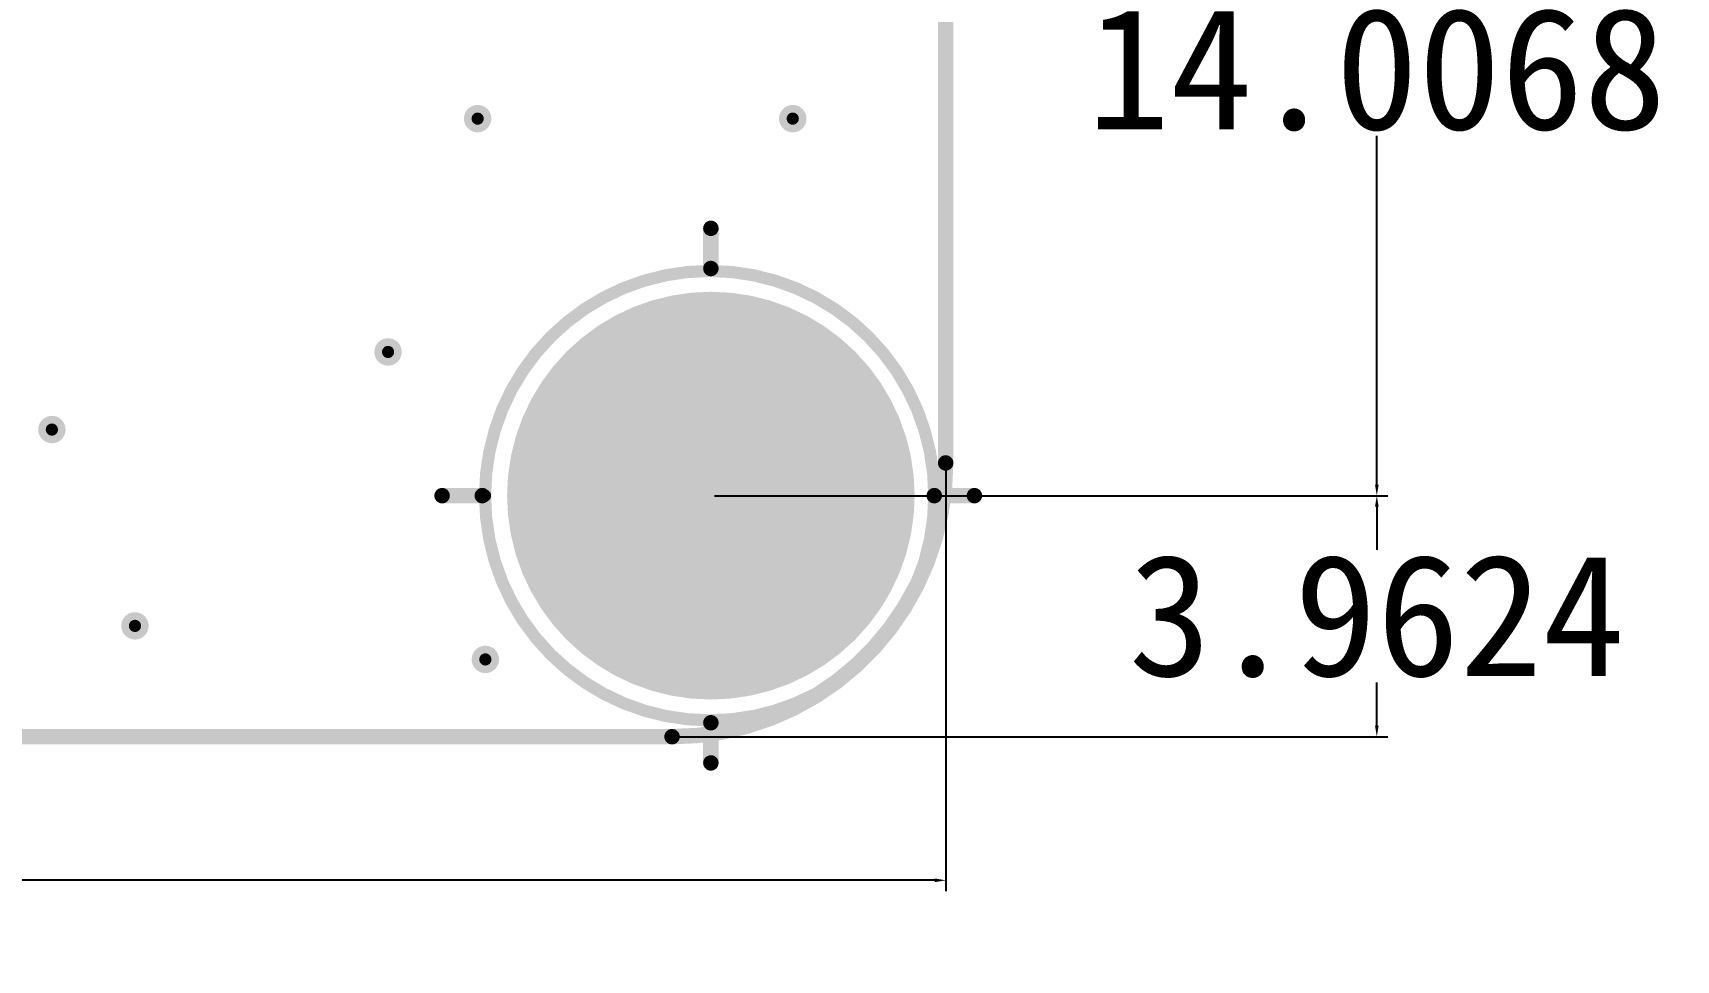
# Model space of a CAD drawing. Extents: x 75 to 173, y 40 to 188.
# Drawn here: x 144.96 to 171.98, y 40.02 to 55.26 of the extents above; entities that cross this region are included whole.
import ezdxf

# ---------------------------------------------------------------- set-up
doc = ezdxf.new("R2010")
doc.units = 0
doc.header["$MEASUREMENT"] = 0
doc.layers.get('0').update_dxf_attribs({"linetype": 'CONTINUOUS'})
doc.layers.get('Defpoints').update_dxf_attribs({"linetype": 'CONTINUOUS'})
for name, color, linetype in [('BOTTOMSOLDER', 6, 'CONTINUOUS'), ('DRILLDRAWING', 1, 'CONTINUOUS'), ('KEEPOUTLAYER', 6, 'CONTINUOUS'), ('MULTILAYER', 9, 'CONTINUOUS'), ('TOPOVERLAY', 2, 'CONTINUOUS'), ('TOPSOLDER', 216, 'CONTINUOUS')]:
    doc.layers.add(name, color=color, linetype=linetype)
doc.dimstyles.get("Standard").update_dxf_attribs({"dimtxt": 0.18, "dimasz": 0.18, "dimexe": 0.18, "dimexo": 0.0625, "dimgap": 0.09, "dimtad": 0, "dimtih": 1, "dimtoh": 1, "dimdec": 4, "dimzin": 0, "dimdsep": 46, "dimtxsty": 'STANDARD', "dimcen": 0.09, "dimadec": 0, "dimazin": 0, "dimtfac": 1, "dimtdec": 4, "dimtofl": 0, "dimtmove": 0, "dimatfit": 0, "dimfxl": 1, "dimtolj": 1, "dimtzin": 0, "dimarcsym": 0})

# ---------------------------------------------------------------- blocks, each defined once
blk = doc.blocks.new('PAD_82')
at = {"layer": 'BOTTOMSOLDER', "const_width": 3.351593}
blk.add_lwpolyline([(-1.675798, 0, 1), (1.675798, 0, 1)], format="xyb", close=True, dxfattribs=at)
at = {"layer": 'DRILLDRAWING', "const_width": 1.699994}
blk.add_lwpolyline([(-0.849998, 0, 1), (0.849998, 0, 1)], format="xyb", close=True, dxfattribs=at)
at = {"layer": 'MULTILAYER', "const_width": 3.249993}
blk.add_lwpolyline([(-1.624998, 0, 1), (1.624998, 0, 1)], format="xyb", close=True, dxfattribs=at)
at = {"layer": 'TOPOVERLAY', "const_width": 0.254}
for points in [[(0, 3.7338), (0, 4.3942)], [(-4.4196, 0), (-3.7592, 0)], [(3.673998, 0), (4.334398, 0)], [(0, -4.3942), (0, -3.7338)]]:
    blk.add_lwpolyline(points, dxfattribs=at)
at = {"layer": 'TOPOVERLAY'}
for points, const_width in [([(-0.0635, 4.3942, 1), (0.0635, 4.3942, 1)], 0.127), ([(3.673998, 0, 1), (-3.71382, 0, 1)], 0.2), ([(-0.0635, 3.7338, 1), (0.0635, 3.7338, 1)], 0.127), ([(-4.4831, 0, 1), (-4.3561, 0, 1)], 0.127), ([(-3.8227, 0, 1), (-3.6957, 0, 1)], 0.127), ([(-3.76382, 0, 1), (-3.66382, 0, 1)], 0.1), ([(3.610498, 0, 1), (3.737498, 0, 1)], 0.127), ([(3.623998, 0, 1), (3.723998, 0, 1)], 0.1), ([(4.270898, 0, 1), (4.397898, 0, 1)], 0.127), ([(-0.0635, -3.7338, 1), (0.0635, -3.7338, 1)], 0.127), ([(-0.0635, -4.3942, 1), (0.0635, -4.3942, 1)], 0.127)]:
    blk.add_lwpolyline(points, format="xyb", close=True, dxfattribs=dict(at, const_width=const_width))
at = {"layer": 'TOPSOLDER', "const_width": 3.351593}
blk.add_lwpolyline([(-1.675798, 0, 1), (1.675798, 0, 1)], format="xyb", close=True, dxfattribs=at)
blk = doc.blocks.new('*D122')
at = {"color": 0, "linetype": 'Continuous', "lineweight": -2}
for p, q in [((159.972, 48.128), (159.972, 41.149)), ((86.337, 43.627), (86.337, 41.149)), ((86.517, 41.329), (117.231, 41.329)), ((159.792, 41.329), (129.078, 41.329))]:
    blk.add_line(p, q, dxfattribs=at)
at = {"color": 0, "linetype": 'Continuous'}
for points in [[(86.517, 41.359), (86.517, 41.299), (86.337, 41.329)], [(159.792, 41.299), (159.792, 41.359), (159.972, 41.329)]]:
    blk.add_solid(points, dxfattribs=at)
at = {"layer": 'Defpoints', "color": 0, "linetype": 'Continuous'}
for p in [(159.972, 48.19), (86.337, 43.69), (159.972, 41.329)]:
    blk.add_point(p, dxfattribs=at)
at = {"color": 0, "linetype": 'Continuous', "insert": (123.154, 41.329), "char_height": 2, "attachment_point": 5}
blk.add_mtext('\\A1;73.6350', dxfattribs=at)
blk = doc.blocks.new('*D130')
at = {"color": 0, "linetype": 'Continuous', "lineweight": -2}
for p, q in [((156.173, 47.652), (167.242, 47.652)), ((167.062, 47.472), (167.062, 46.761)), ((167.062, 43.87), (167.062, 44.581)), ((155.534, 43.69), (167.242, 43.69))]:
    blk.add_line(p, q, dxfattribs=at)
at = {"color": 0, "linetype": 'Continuous'}
for points in [[(167.092, 47.472), (167.032, 47.472), (167.062, 47.652)], [(167.032, 43.87), (167.092, 43.87), (167.062, 43.69)]]:
    blk.add_solid(points, dxfattribs=at)
at = {"layer": 'Defpoints', "color": 0, "linetype": 'Continuous'}
for p in [(156.111, 47.652), (155.472, 43.69), (167.062, 43.69)]:
    blk.add_point(p, dxfattribs=at)
at = {"color": 0, "linetype": 'Continuous', "insert": (167.062, 45.671), "char_height": 2, "attachment_point": 5}
blk.add_mtext('\\A1;3.9624', dxfattribs=at)
blk = doc.blocks.new('*D131')
at = {"color": 0, "linetype": 'Continuous', "lineweight": -2}
for p, q in [((155.894, 61.659), (167.242, 61.659)), ((167.062, 61.479), (167.062, 55.746)), ((167.062, 47.832), (167.062, 53.566)), ((156.236, 47.652), (167.242, 47.652))]:
    blk.add_line(p, q, dxfattribs=at)
at = {"color": 0, "linetype": 'Continuous'}
for points in [[(167.092, 61.479), (167.032, 61.479), (167.062, 61.659)], [(167.032, 47.832), (167.092, 47.832), (167.062, 47.652)]]:
    blk.add_solid(points, dxfattribs=at)
at = {"layer": 'Defpoints', "color": 0, "linetype": 'Continuous'}
for p in [(155.831, 61.659), (156.173, 47.652), (167.062, 47.652)]:
    blk.add_point(p, dxfattribs=at)
at = {"color": 0, "linetype": 'Continuous', "insert": (167.062, 54.656), "char_height": 2, "attachment_point": 5}
blk.add_mtext('\\A1;14.0068', dxfattribs=at)

msp = doc.modelspace()

# ---------------------------------------------------------------- linework, layer by layer
at = {"layer": 'DRILLDRAWING', "const_width": 0.1}
for points in [[(152.22539, 53.85, 1), (152.32539, 53.85, 1)], [(157.40699, 53.85, 1), (157.50699, 53.85, 1)], [(150.75219, 50.0146, 1), (150.85219, 50.0146, 1)], [(145.22363, 48.73854, 1), (145.32363, 48.73854, 1)], [(146.5902, 45.51146, 1), (146.6902, 45.51146, 1)], [(152.35239, 44.96, 1), (152.45239, 44.96, 1)]]:
    msp.add_lwpolyline(points, format="xyb", close=True, dxfattribs=at)
at = {"layer": 'KEEPOUTLAYER', "const_width": 0.254}
for points in [[(159.97199, 48.19), (159.97199, 99.19)], [(86.33699, 43.69), (155.47199, 43.69)]]:
    msp.add_lwpolyline(points, dxfattribs=at)
msp.add_lwpolyline([(159.97199, 48.19, -0.414214), (155.47199, 43.69)], format="xyb", dxfattribs=at)
at = {"layer": 'KEEPOUTLAYER', "const_width": 0.127}
for points in [[(159.90849, 48.19, 1), (160.03549, 48.19, 1)], [(159.90849, 48.19, 1), (160.03549, 48.19, 1)], [(155.40849, 43.69, 1), (155.53549, 43.69, 1)], [(155.40849, 43.69, 1), (155.53549, 43.69, 1)]]:
    msp.add_lwpolyline(points, format="xyb", close=True, dxfattribs=at)
at = {"layer": 'MULTILAYER', "const_width": 0.225}
for points in [[(152.16289, 53.85, 1), (152.38789, 53.85, 1)], [(157.34449, 53.85, 1), (157.56949, 53.85, 1)], [(150.68969, 50.0146, 1), (150.91469, 50.0146, 1)], [(145.16114, 48.73854, 1), (145.38613, 48.73854, 1)], [(146.5277, 45.51146, 1), (146.7527, 45.51146, 1)], [(152.28989, 44.96, 1), (152.51489, 44.96, 1)]]:
    msp.add_lwpolyline(points, format="xyb", close=True, dxfattribs=at)

# ---------------------------------------------------------------- block references
msp.add_blockref('PAD_82', (156.11079, 47.6524))

# ---------------------------------------------------------------- dimensions: what is measured, and where the dimension line sits
at = {"linetype": 'Continuous'}
for base, p1, p2, picture, middle in [((167.06192, 47.6524), (155.83139, 61.65923), (156.17329, 47.6524), '*D131', (167.06192, 54.65581)), ((167.06192, 43.69), (156.11079, 47.6524), (155.47199, 43.69), '*D130', (167.06192, 45.6712))]:
    dim = msp.add_linear_dim(base=base, p1=p1, p2=p2, angle=90, dimstyle='STANDARD', override={"dimtxt": 2, "dimtmove": 2, "dimatfit": 3}, dxfattribs=at)
    dim.commit()
    dim.dimension.update_dxf_attribs({"geometry": picture, "text_midpoint": middle})
dim = msp.add_linear_dim(base=(159.97199, 41.32933), p1=(86.33699, 43.69), p2=(159.97199, 48.19), dimstyle='STANDARD', override={"dimtxt": 2, "dimtmove": 2, "dimatfit": 3}, dxfattribs=at)
dim.commit()
dim.dimension.update_dxf_attribs({"geometry": '*D122', "text_midpoint": (123.15449, 41.32933)})

doc.saveas('drawing.dxf')
